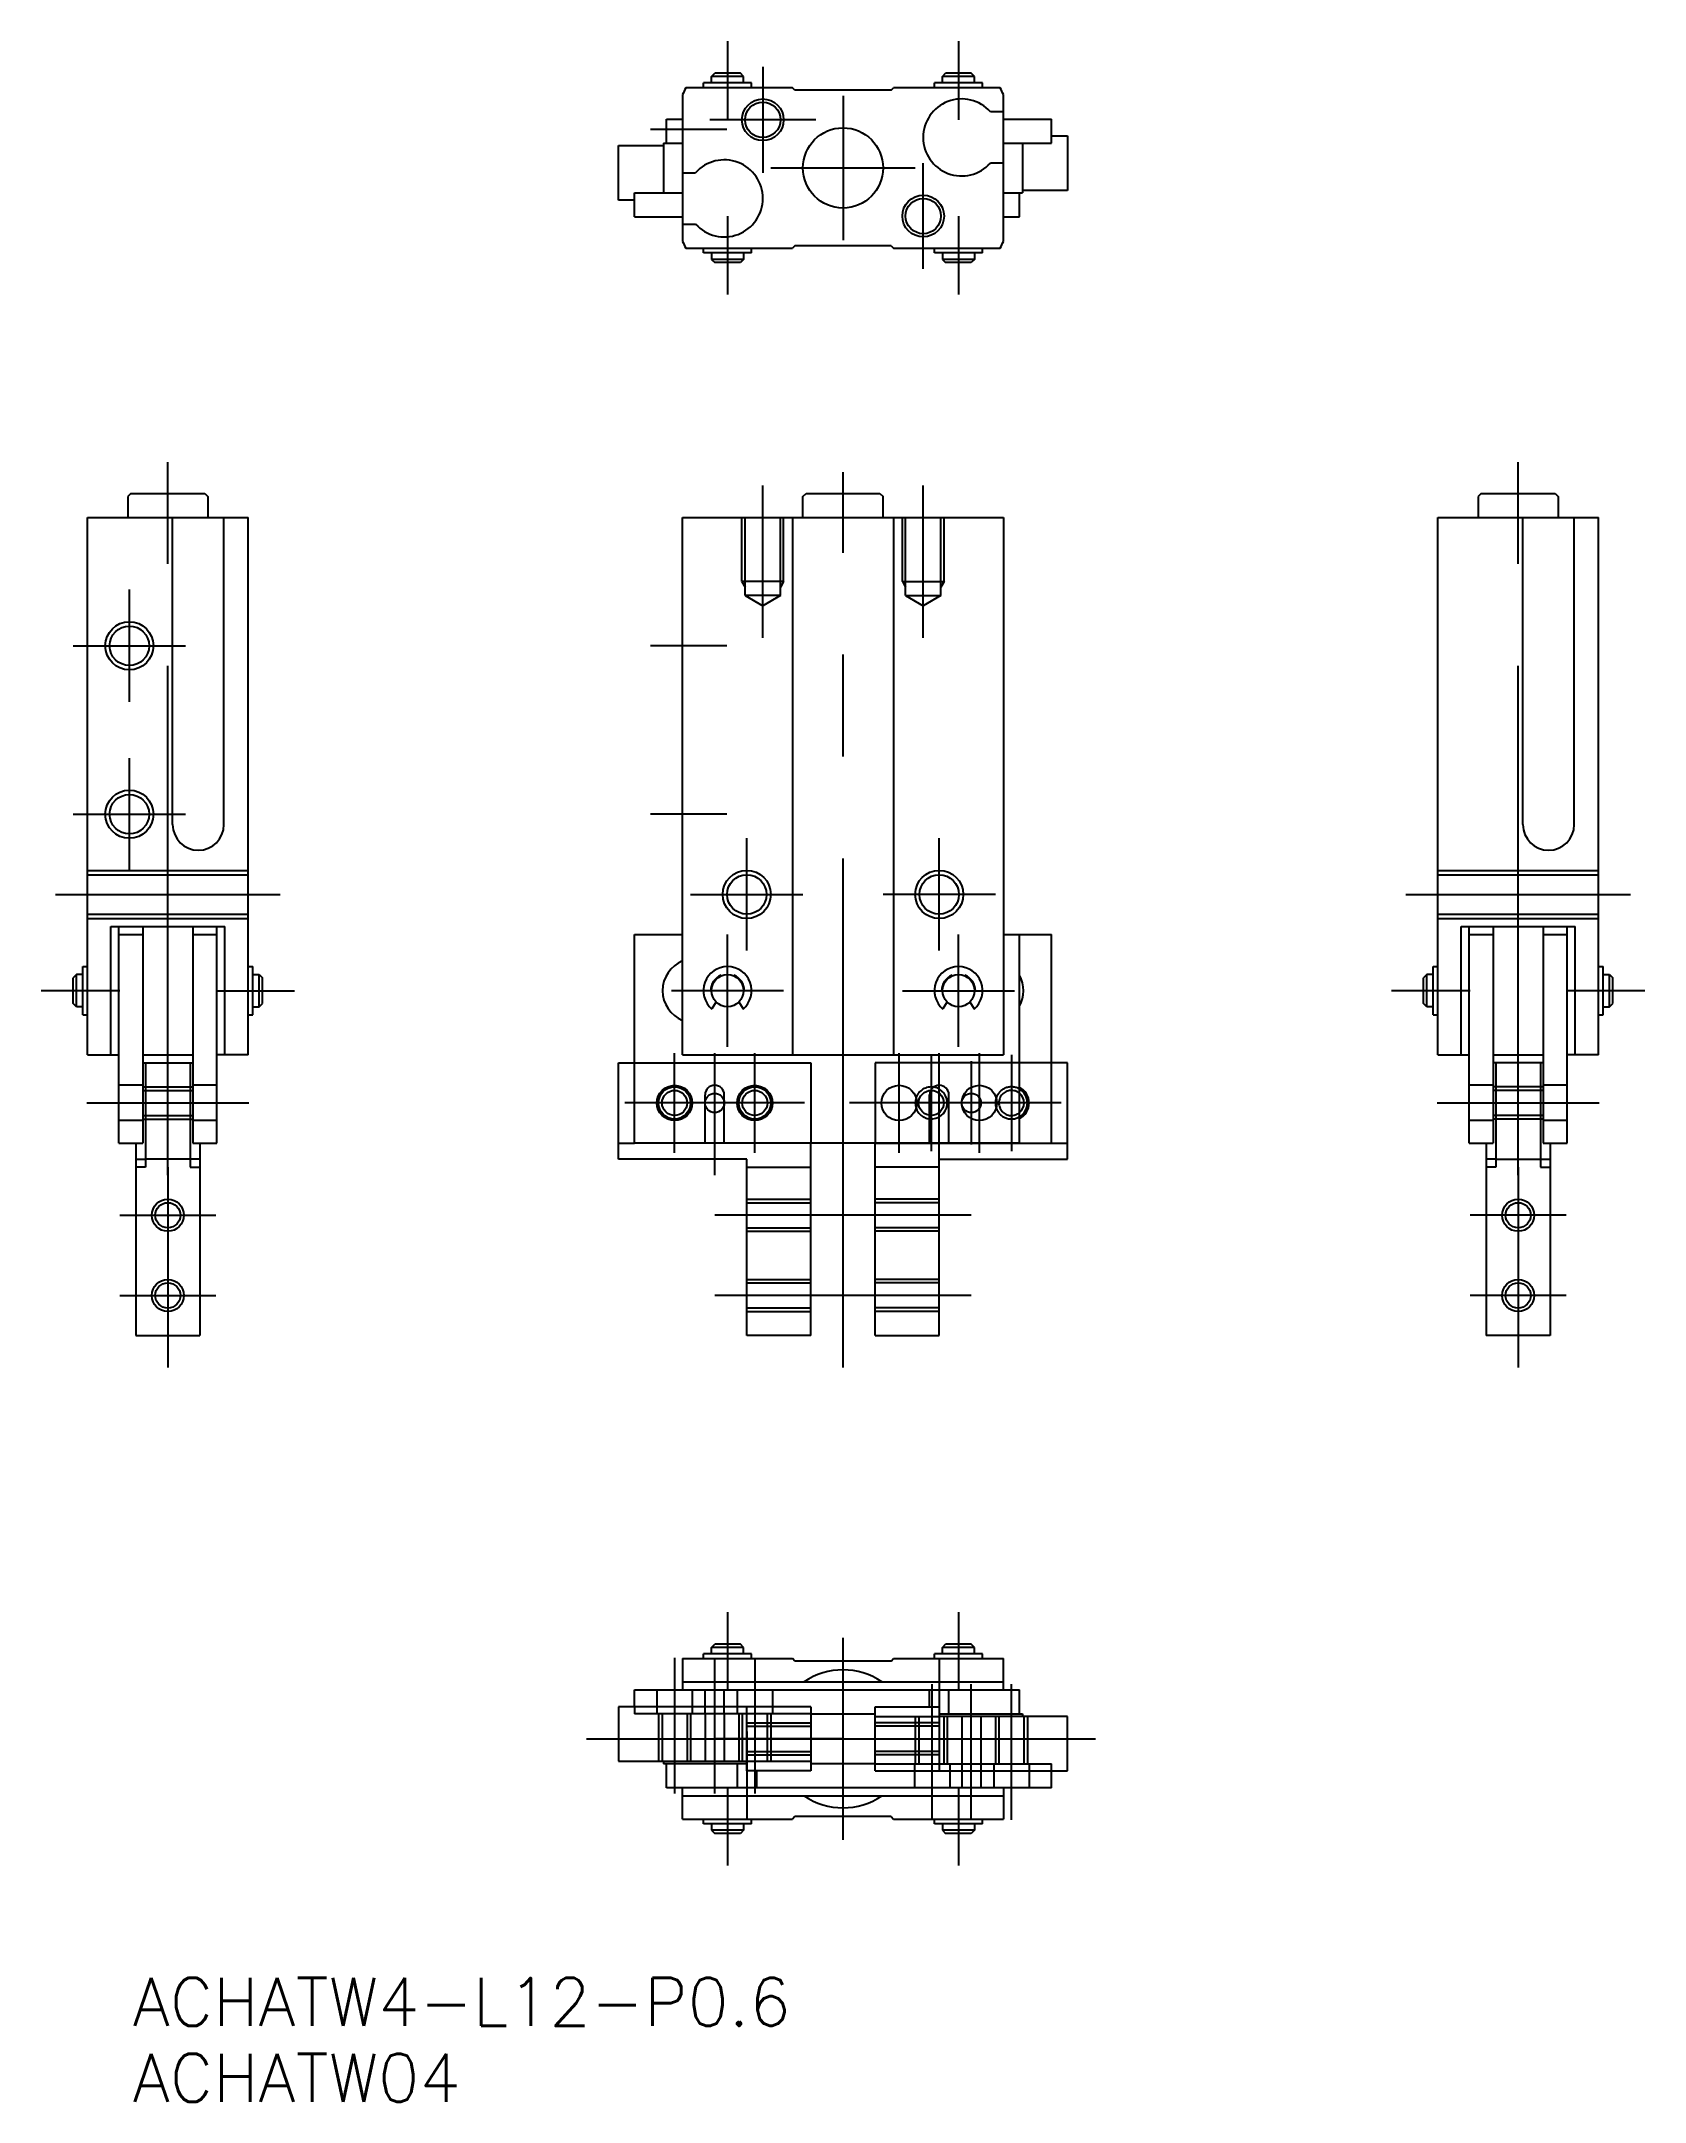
# Model space of a CAD drawing. Extents: x -50 to 50, y -60 to 69.
import ezdxf

# ---------------------------------------------------------------- set-up
doc = ezdxf.new("R2010")
doc.units = 0
doc.linetypes.add('CENTER', pattern=[50.8, 31.75, -6.35, 6.35, -6.35])
doc.linetypes.add('DASHED', pattern=[19.05, 12.7, -6.35])
doc.layers.get('0').update_dxf_attribs({"linetype": 'CONTINUOUS'})
doc.layers.add('CENTER', color=1, linetype='CENTER')
doc.styles.get("Standard").update_dxf_attribs({"font": 'txt.shx', "height": 3, "bigfont": 'bigfont.shx'})

msp = doc.modelspace()

# ---------------------------------------------------------------- linework, layer by layer
at = {"color": 7, "linetype": 'CONTINUOUS'}
for p, q in [((-3.15, 65.79), (-9.8, 65.79)), ((-8.7, 65.79), (-8.7, 66.09)), ((-5.7, 66.09), (-8.7, 66.09)), ((-8.2, 66.49), (-8, 66.69)), ((-6.2, 66.49), (-8.2, 66.49)), ((-8.2, 66.09), (-8.2, 66.49)), ((-6.4, 66.69), (-8, 66.69)), ((-6.2, 66.49), (-6.4, 66.69)), ((-6.2, 66.09), (-6.2, 66.49)), ((-5.7, 65.79), (-5.7, 66.09)), ((-3, 65.64), (-3.15, 65.79)), ((3, 65.64), (-3, 65.64)), ((3, 65.64), (3.15, 65.79)), ((9.8, 65.79), (3.15, 65.79)), ((8.7, 66.09), (5.7, 66.09)), ((5.7, 65.79), (5.7, 66.09)), ((6.2, 66.49), (6.4, 66.69)), ((8.2, 66.49), (6.2, 66.49)), ((6.2, 66.09), (6.2, 66.49)), ((8, 66.69), (6.4, 66.69)), ((8.2, 66.49), (8, 66.69)), ((8.2, 66.09), (8.2, 66.49)), ((8.7, 65.79), (8.7, 66.09)), ((-10, 65.37), (-10, 56.21)), ((10, 64.29), (9.19, 64.29)), ((10, 56.21), (10, 65.37)), ((-11, 63.84), (-10, 63.84)), ((-11, 62.34), (-11, 63.84)), ((10, 63.84), (13, 63.84)), ((13, 62.34), (13, 63.84)), ((-14, 62.19), (-11.2, 62.19)), ((-14, 58.79), (-14, 62.19)), ((-11.2, 62.34), (-11.2, 59.24)), ((-11.2, 62.34), (-10, 62.34)), ((10, 62.34), (13, 62.34)), ((11.2, 62.34), (11.2, 59.24)), ((13, 62.79), (14, 62.79)), ((14, 62.79), (14, 59.39)), ((-10, 60.49), (-9.19, 60.49)), ((10, 61.09), (9.19, 61.09)), ((-13, 59.24), (-10, 59.24)), ((-13, 57.74), (-13, 59.24)), ((10, 59.24), (11.2, 59.24)), ((11, 57.74), (11, 59.24)), ((14, 59.39), (11.2, 59.39)), ((-13, 58.79), (-14, 58.79)), ((-13, 57.74), (-10, 57.74)), ((-10, 57.29), (-9.19, 57.29)), ((10, 57.74), (11, 57.74)), ((-9.8, 55.79), (-3.15, 55.79)), ((-8.7, 55.49), (-8.7, 55.79)), ((-5.7, 55.49), (-8.7, 55.49)), ((-8.2, 55.49), (-8.2, 55.09)), ((-6.2, 55.49), (-6.2, 55.09)), ((-5.7, 55.49), (-5.7, 55.79)), ((-3, 55.94), (-3.15, 55.79)), ((3, 55.94), (-3, 55.94)), ((3, 55.94), (3.15, 55.79)), ((3.15, 55.79), (9.8, 55.79)), ((5.7, 55.49), (5.7, 55.79)), ((8.7, 55.49), (5.7, 55.49)), ((6.2, 55.49), (6.2, 55.09)), ((8.2, 55.49), (8.2, 55.09)), ((8.7, 55.49), (8.7, 55.79)), ((-6.2, 55.09), (-8.2, 55.09)), ((-8.2, 55.09), (-8, 54.89)), ((-6.4, 54.89), (-8, 54.89)), ((-6.2, 55.09), (-6.4, 54.89)), ((8.2, 55.09), (6.2, 55.09)), ((6.2, 55.09), (6.4, 54.89)), ((8, 54.89), (6.4, 54.89)), ((8.2, 55.09), (8, 54.89)), ((-44.39, 40.5), (-44.59, 40.3)), ((-44.59, 40.3), (-44.59, 39)), ((-44.39, 40.5), (-39.79, 40.5)), ((-39.79, 40.5), (-39.59, 40.3)), ((-39.59, 40.3), (-39.59, 39)), ((-2.5, 40.3), (-2.3, 40.5)), ((-2.5, 39), (-2.5, 40.3)), ((-2.3, 40.5), (2.3, 40.5)), ((2.3, 40.5), (2.5, 40.3)), ((2.5, 39), (2.5, 40.3)), ((39.79, 40.5), (39.59, 40.3)), ((39.59, 40.3), (39.59, 39)), ((39.79, 40.5), (44.39, 40.5)), ((44.39, 40.5), (44.59, 40.3)), ((44.59, 40.3), (44.59, 39)), ((-47.09, 5.5), (-47.09, 39)), ((-47.09, 39), (-37.09, 39)), ((-41.79, 19.85), (-41.79, 39)), ((-38.59, 19.85), (-38.59, 39)), ((-37.09, 5.5), (-37.09, 39)), ((-10, 5.5), (-10, 39)), ((-10, 39), (10, 39)), ((-3.15, 39), (-3.15, 5.5)), ((3.15, 39), (3.15, 5.5)), ((10, 39), (10, 5.5)), ((37.09, 5.5), (37.09, 39)), ((37.09, 39), (47.09, 39)), ((42.39, 19.85), (42.39, 39)), ((45.59, 19.85), (45.59, 39)), ((47.09, 5.5), (47.09, 39)), ((-45.64, 13.5), (-38.54, 13.5)), ((-45.64, 5.5), (-45.64, 13.5)), ((-45.14, 0), (-45.14, 13.5)), ((-45.14, 13), (-43.64, 13)), ((-43.64, 13.5), (-43.64, 0)), ((-40.54, 13.5), (-40.54, 0)), ((-40.54, 13), (-39.04, 13)), ((-39.04, 0), (-39.04, 13.5)), ((-38.54, 5.5), (-38.54, 13.5)), ((-13, 0), (-13, 13)), ((-13, 13), (-10, 13)), ((10, 13), (13, 13)), ((11, 0), (11, 13)), ((13, 0), (13, 13)), ((38.54, 5.5), (38.54, 13.5)), ((38.54, 13.5), (45.64, 13.5)), ((39.04, 0), (39.04, 13.5)), ((39.04, 13), (40.54, 13)), ((40.54, 13.5), (40.54, 0)), ((43.64, 13.5), (43.64, 0)), ((43.64, 13), (45.14, 13)), ((45.14, 0), (45.14, 13.5)), ((45.64, 5.5), (45.64, 13.5)), ((-47.79, 10.5), (-47.99, 10.3)), ((-47.99, 8.7), (-47.99, 10.3)), ((-47.79, 8.5), (-47.79, 10.5)), ((-47.39, 10.5), (-47.79, 10.5)), ((-47.39, 11), (-47.09, 11)), ((-47.39, 8), (-47.39, 11)), ((-37.09, 11), (-36.79, 11)), ((-36.79, 8), (-36.79, 11)), ((-36.79, 10.5), (-36.39, 10.5)), ((-36.39, 8.5), (-36.39, 10.5)), ((-36.39, 10.5), (-36.19, 10.3)), ((-36.19, 8.7), (-36.19, 10.3)), ((-7.6, 10.47), (-7.58, 10.42)), ((-6.8, 10.47), (-6.82, 10.42)), ((6.8, 10.47), (6.82, 10.42)), ((7.6, 10.47), (7.58, 10.42)), ((36.39, 10.5), (36.19, 10.3)), ((36.19, 8.7), (36.19, 10.3)), ((36.79, 10.5), (36.39, 10.5)), ((36.39, 8.5), (36.39, 10.5)), ((36.79, 8), (36.79, 11)), ((36.79, 11), (37.09, 11)), ((47.09, 11), (47.39, 11)), ((47.39, 8), (47.39, 11)), ((47.39, 10.5), (47.79, 10.5)), ((47.79, 10.5), (47.99, 10.3)), ((47.79, 8.5), (47.79, 10.5)), ((47.99, 8.7), (47.99, 10.3)), ((-8.2, 9.5), (-8.25, 9.5)), ((-6.2, 9.5), (-6.15, 9.5)), ((6.2, 9.5), (6.15, 9.5)), ((8.2, 9.5), (8.25, 9.5)), ((-47.79, 8.5), (-47.99, 8.7)), ((-47.39, 8.5), (-47.79, 8.5)), ((-47.39, 8), (-47.09, 8)), ((-37.09, 8), (-36.79, 8)), ((-36.79, 8.5), (-36.39, 8.5)), ((-36.39, 8.5), (-36.19, 8.7)), ((-7.91, 8.8), (-8.17, 8.36)), ((-6.49, 8.8), (-6.23, 8.36)), ((6.49, 8.8), (6.23, 8.36)), ((7.91, 8.8), (8.17, 8.36)), ((36.39, 8.5), (36.19, 8.7)), ((36.79, 8.5), (36.39, 8.5)), ((36.79, 8), (37.09, 8)), ((47.09, 8), (47.39, 8)), ((47.39, 8.5), (47.79, 8.5)), ((47.79, 8.5), (47.99, 8.7)), ((-47.09, 5.5), (-45.14, 5.5)), ((-43.64, 5.5), (-40.54, 5.5)), ((-37.09, 5.5), (-39.04, 5.5)), ((-10, 5.5), (10, 5.5)), ((37.09, 5.5), (39.04, 5.5)), ((40.54, 5.5), (43.64, 5.5)), ((47.09, 5.5), (45.14, 5.5)), ((-43.64, 5), (-40.54, 5)), ((-43.49, 5), (-43.49, -1.5)), ((-14, -1), (-14, 5)), ((-14, 5), (-13, 5)), ((14, 5), (13, 5)), ((14, -1), (14, 5)), ((43.64, 5), (40.54, 5)), ((40.69, 5), (40.69, -1.5)), ((-8.6, 0), (-8.6, 3)), ((-7.4, 0), (-7.4, 3)), ((5.4, 0), (5.4, 3)), ((6.6, 0), (6.6, 3)), ((-45.14, 0), (-43.64, 0)), ((-44.09, 0), (-44.09, -12)), ((-40.54, 0), (-39.04, 0)), ((11, 0), (-13, 0)), ((-2, -12), (-2, 0)), ((2, -12), (2, 0)), ((-40.09, -1), (-43.49, -1)), ((-40.09, 0), (-40.09, -12)), ((-14, 0), (-13, 0)), ((-6, -1), (-14, -1)), ((-6, -12), (-6, -1)), ((6, -1), (14, -1)), ((6, -12), (6, -1)), ((11, 0), (13, 0)), ((39.04, 0), (40.54, 0)), ((40.09, 0), (40.09, -12)), ((40.69, -1), (44.09, -1)), ((43.64, 0), (45.14, 0)), ((44.09, 0), (44.09, -12)), ((-43.49, -1.5), (-44.09, -1.5)), ((6, -1.5), (2, -1.5)), ((40.69, -1.5), (40.09, -1.5)), ((-44.09, -12), (-40.09, -12)), ((-2, -12), (-6, -12)), ((2, -12), (6, -12)), ((44.09, -12), (40.09, -12)), ((-8.7, -32.14), (-8.7, -31.84)), ((-5.7, -31.84), (-8.7, -31.84)), ((-8.2, -31.44), (-8, -31.24)), ((-6.2, -31.44), (-8.2, -31.44)), ((-8.2, -31.84), (-8.2, -31.44)), ((-6.4, -31.24), (-8, -31.24)), ((-6.2, -31.44), (-6.4, -31.24)), ((-6.2, -31.84), (-6.2, -31.44)), ((-5.7, -32.14), (-5.7, -31.84)), ((8.7, -31.84), (5.7, -31.84)), ((5.7, -32.14), (5.7, -31.84)), ((6.2, -31.44), (6.4, -31.24)), ((8.2, -31.44), (6.2, -31.44)), ((6.2, -31.84), (6.2, -31.44)), ((8, -31.24), (6.4, -31.24)), ((8.2, -31.44), (8, -31.24)), ((8.2, -31.84), (8.2, -31.44)), ((8.7, -32.14), (8.7, -31.84)), ((-10, -32.14), (-3.15, -32.14)), ((-10, -32.14), (-10, -34.09)), ((-3, -32.29), (-3.15, -32.14)), ((3, -32.29), (-3, -32.29)), ((3, -32.29), (3.15, -32.14)), ((3.15, -32.14), (10, -32.14)), ((10, -34.09), (10, -32.14)), ((-13, -34.09), (11, -34.09)), ((-13, -35.14), (-13, -34.09)), ((-10, -33.59), (10, -33.59)), ((-8.6, -35.14), (-8.6, -34.09)), ((-7.4, -35.14), (-7.4, -34.09)), ((5.4, -35.14), (5.4, -34.09)), ((6.6, -35.59), (6.6, -34.09)), ((11, -35.59), (11, -34.09)), ((-14, -35.14), (-14, -38.54)), ((-2, -35.14), (-14, -35.14)), ((-6, -39.14), (-6, -35.14)), ((-2, -35.14), (-2, -39.14)), ((-2, -35.59), (2, -35.59)), ((2, -39.14), (2, -35.14)), ((2, -35.14), (6, -35.14)), ((6, -35.14), (6, -39.14)), ((6, -35.59), (11.2, -35.59)), ((14, -35.74), (6, -35.74)), ((11.2, -35.59), (11.2, -35.74)), ((14, -39.14), (14, -35.74)), ((-14, -38.54), (-6, -38.54)), ((-11.2, -38.54), (-11.2, -38.69)), ((-6, -38.69), (-11.2, -38.69)), ((-11, -40.19), (-11, -38.69)), ((-6.6, -38.69), (-6.6, -40.19)), ((-2, -39.14), (-6, -39.14)), ((-5.4, -39.14), (-5.4, -40.19)), ((2, -38.69), (-2, -38.69)), ((2, -39.14), (14, -39.14)), ((7.4, -39.14), (7.4, -40.19)), ((8.6, -39.14), (8.6, -40.19)), ((13, -40.19), (13, -39.14)), ((13, -40.19), (-11, -40.19)), ((-10, -42.14), (-10, -40.19)), ((-10, -40.69), (10, -40.69)), ((10, -40.19), (10, -42.14)), ((-10, -42.14), (-3.15, -42.14)), ((-8.7, -42.44), (-8.7, -42.14)), ((-5.7, -42.44), (-5.7, -42.14)), ((-3, -41.99), (-3.15, -42.14)), ((3, -41.99), (-3, -41.99)), ((3, -41.99), (3.15, -42.14)), ((3.15, -42.14), (10, -42.14)), ((5.7, -42.44), (5.7, -42.14)), ((8.7, -42.44), (8.7, -42.14)), ((-5.7, -42.44), (-8.7, -42.44)), ((-8.2, -42.44), (-8.2, -42.84)), ((-6.2, -42.84), (-8.2, -42.84)), ((-8.2, -42.84), (-8, -43.04)), ((-6.4, -43.04), (-8, -43.04)), ((-6.2, -42.84), (-6.4, -43.04)), ((-6.2, -42.44), (-6.2, -42.84)), ((8.7, -42.44), (5.7, -42.44)), ((6.2, -42.44), (6.2, -42.84)), ((8.2, -42.84), (6.2, -42.84)), ((6.2, -42.84), (6.4, -43.04)), ((8, -43.04), (6.4, -43.04)), ((8.2, -42.84), (8, -43.04)), ((8.2, -42.44), (8.2, -42.84))]:
    msp.add_line(p, q, dxfattribs=at)
at = {"color": 3, "linetype": 'DASHED'}
for p, q in [((-6.3, 35), (-6.3, 39)), ((-6.1, 34.13), (-6.1, 39)), ((-3.9, 34.13), (-3.9, 39)), ((-3.7, 35), (-3.7, 39)), ((3.7, 35), (3.7, 39)), ((3.9, 34.13), (3.9, 39)), ((6.1, 34.13), (6.1, 39)), ((6.3, 35), (6.3, 39)), ((-3.7, 35), (-6.3, 35)), ((-6.3, 35), (-6.1, 34.65)), ((-3.7, 35), (-3.9, 34.65)), ((3.7, 35), (6.3, 35)), ((3.7, 35), (3.9, 34.65)), ((6.3, 35), (6.1, 34.65)), ((-3.9, 34.13), (-6.1, 34.13)), ((-6.1, 34.13), (-5, 33.5)), ((-3.9, 34.13), (-5, 33.5)), ((3.9, 34.13), (5, 33.5)), ((3.9, 34.13), (6.1, 34.13)), ((6.1, 34.13), (5, 33.5)), ((-47.09, 17), (-37.09, 17)), ((-47.09, 16.73), (-37.09, 16.73)), ((37.09, 17), (47.09, 17)), ((37.09, 16.73), (47.09, 16.73)), ((-47.09, 14.27), (-37.09, 14.27)), ((37.09, 14.27), (47.09, 14.27)), ((-47.09, 14), (-37.09, 14)), ((37.09, 14), (47.09, 14)), ((-40.69, 5), (-40.69, -1.5)), ((-13, 5), (-2, 5)), ((-2, 5), (-2, 0)), ((13, 5), (2, 5)), ((2, 5), (2, 0)), ((43.49, 5), (43.49, -1.5)), ((-43.64, 3.6), (-45.14, 3.6)), ((-43.64, 3.5), (-40.54, 3.5)), ((-43.64, 3.28), (-40.54, 3.28)), ((-39.04, 3.6), (-40.54, 3.6)), ((40.54, 3.6), (39.04, 3.6)), ((43.64, 3.5), (40.54, 3.5)), ((43.64, 3.28), (40.54, 3.28)), ((45.14, 3.6), (43.64, 3.6)), ((-43.64, 1.4), (-45.14, 1.4)), ((-43.64, 1.72), (-40.54, 1.72)), ((-43.64, 1.5), (-40.54, 1.5)), ((-39.04, 1.4), (-40.54, 1.4)), ((40.54, 1.4), (39.04, 1.4)), ((43.64, 1.72), (40.54, 1.72)), ((43.64, 1.5), (40.54, 1.5)), ((45.14, 1.4), (43.64, 1.4)), ((-44.09, -1), (-43.49, -1)), ((-2, 0), (-13, 0)), ((2, 0), (14, 0)), ((40.69, -1), (40.09, -1)), ((-40.69, -1.5), (-40.09, -1.5)), ((-6, -1.5), (-2, -1.5)), ((43.49, -1.5), (44.09, -1.5)), ((-6, -3.5), (-2, -3.5)), ((-6, -3.72), (-2, -3.72)), ((6, -3.5), (2, -3.5)), ((6, -3.72), (2, -3.72)), ((-6, -5.28), (-2, -5.28)), ((-6, -5.5), (-2, -5.5)), ((6, -5.28), (2, -5.28)), ((6, -5.5), (2, -5.5)), ((-6, -8.5), (-2, -8.5)), ((-6, -8.72), (-2, -8.72)), ((6, -8.5), (2, -8.5)), ((6, -8.72), (2, -8.72)), ((-6, -10.28), (-2, -10.28)), ((-6, -10.5), (-2, -10.5)), ((6, -10.28), (2, -10.28)), ((6, -10.5), (2, -10.5)), ((-11.6, -34.09), (-11.6, -35.59)), ((-9.4, -34.09), (-9.4, -35.59)), ((-6.6, -34.09), (-6.6, -35.59)), ((-4.4, -34.09), (-4.4, -35.59)), ((-13, -35.14), (-13, -35.59)), ((-2, -35.59), (-13, -35.59)), ((-11.5, -35.59), (-11.5, -38.54)), ((-11.28, -35.59), (-11.28, -38.54)), ((-9.72, -35.59), (-9.72, -38.54)), ((-9.5, -35.59), (-9.5, -38.54)), ((-8.6, -35.59), (-8.6, -35.14)), ((-8.6, -35.59), (-8.6, -38.54)), ((-7.4, -35.59), (-7.4, -35.14)), ((-7.4, -35.59), (-7.4, -38.54)), ((-6.5, -35.59), (-6.5, -38.54)), ((-6.28, -35.59), (-6.28, -38.54)), ((-4.72, -35.59), (-4.72, -38.54)), ((-4.5, -35.59), (-4.5, -38.54)), ((2, -35.74), (6, -35.74)), ((4.5, -35.74), (4.5, -38.69)), ((4.72, -35.74), (4.72, -38.69)), ((6.28, -35.74), (6.28, -38.69)), ((6.5, -35.74), (6.5, -38.69)), ((7.4, -35.74), (7.4, -38.69)), ((8.6, -35.74), (8.6, -38.69)), ((9.5, -35.74), (9.5, -38.69)), ((9.72, -35.74), (9.72, -38.69)), ((11.28, -35.74), (11.28, -38.69)), ((11.5, -35.74), (11.5, -38.69)), ((-6, -36.14), (-2, -36.14)), ((-6, -36.36), (-2, -36.36)), ((6, -36.14), (2, -36.14)), ((6, -36.36), (2, -36.36)), ((-6, -37.92), (-2, -37.92)), ((-6, -38.14), (-2, -38.14)), ((6, -37.92), (2, -37.92)), ((6, -38.14), (2, -38.14)), ((-6, -38.54), (-2, -38.54)), ((2, -38.69), (13, -38.69)), ((4.45, -38.69), (4.45, -40.19)), ((6.65, -38.69), (6.65, -40.19)), ((7.4, -38.69), (7.4, -39.14)), ((8.6, -38.69), (8.6, -39.14)), ((9.4, -38.69), (9.4, -40.19)), ((11.6, -38.69), (11.6, -40.19)), ((13, -39.14), (13, -38.69))]:
    msp.add_line(p, q, dxfattribs=at)
at = {"color": 3, "linetype": 'CONTINUOUS'}
for centre, radius in [((-5, 63.79), 1.3), ((5, 57.79), 1.3), ((-44.49, 31), 1.5), ((-44.49, 20.5), 1.5), ((-6, 15.5), 1.5), ((6, 15.5), 1.5), ((-10.5, 2.5), 1), ((-5.5, 2.5), 1), ((-42.09, -4.5), 1), ((42.09, -4.5), 1), ((-42.09, -9.5), 1), ((42.09, -9.5), 1)]:
    msp.add_circle(centre, radius, dxfattribs=at)
at = {"color": 7, "linetype": 'CONTINUOUS'}
for centre, radius in [((-5, 63.79), 1.1), ((0, 60.79), 2.5), ((5, 57.79), 1.1), ((-44.49, 31), 1.23), ((-44.49, 20.5), 1.23), ((-6, 15.5), 1.23), ((6, 15.5), 1.23), ((-7.2, 9.5), 1), ((7.2, 9.5), 1), ((-10.5, 2.5), 1.1), ((-10.5, 2.5), 0.783), ((-8, 2.5), 0.6), ((-5.5, 2.5), 1.1), ((-5.5, 2.5), 0.783), ((3.5, 2.5), 1.1), ((5.5, 2.5), 0.783), ((8.5, 2.5), 1.1), ((8, 2.5), 0.6), ((-42.09, -4.5), 0.783), ((42.09, -4.5), 0.783), ((-42.09, -9.5), 0.783), ((42.09, -9.5), 0.783)]:
    msp.add_circle(centre, radius, dxfattribs=at)
for centre, radius, start, end in [((0, 60.79), 11, 152.9643, 155.38), ((0, 60.79), 11, 24.62, 27.0357), ((7.4, 62.69), 2.4, 41.8103, 318.1897), ((-7.4, 58.89), 2.4, 221.8103, 138.1897), ((0, 60.79), 11, 204.62, 207.0357), ((0, 60.79), 11, 332.9643, 335.38), ((-40.19, 19.85), 1.6, 180, 360), ((43.99, 19.85), 1.6, 180, 360), ((-9.25, 9.5), 2, 112.0243, 247.9757), ((-7.2, 9.5), 1.5, 310.2603, 229.7397), ((-7.2, 9.5), 1.05, 112.3927, 180), ((-7.2, 9.5), 1.05, 0, 67.6073), ((7.2, 9.5), 1.5, 310.2603, 229.7397), ((7.2, 9.5), 1.05, 112.3927, 180), ((7.2, 9.5), 1.05, 0, 67.6073), ((9.25, 9.5), 2, 331.045, 28.955), ((-8, 3), 0.6, 0, 180), ((6, 3), 0.6, 0, 180), ((10.5, 2.5), 1.1, 297.0357, 62.9643), ((10.5, 2.5), 0.784, 309.6549, 50.3451), ((0, -37.14), 4.3, 55.6475, 124.3525), ((0, -37.14), 2.5, 141.6839, 143.1301), ((0, -37.14), 2.5, 36.8699, 38.3161), ((0, -37.14), 2.5, 216.8699, 218.3161), ((0, -37.14), 2.5, 321.6839, 323.1301), ((0, -37.14), 4.3, 235.6475, 304.3525)]:
    msp.add_arc(centre, radius, start, end, dxfattribs=at)
at = {"color": 3, "linetype": 'CONTINUOUS'}
for centre, start, end in [((5.5, 2.5), 161.3518, 198.6482), ((5.5, 2.5), 264.2608, 81.2832), ((10.5, 2.5), 161.3518, 198.6482), ((10.5, 2.5), 300, 60)]:
    msp.add_arc(centre, 1, start, end, dxfattribs=at)
at = {"color": 3, "linetype": 'DASHED'}
for centre, radius, start, end in [((5.5, 2.5), 1, 81.2832, 161.3518), ((10.5, 2.5), 1, 60, 161.3518), ((10.5, 2.5), 0.783, 50.3451, 309.6549), ((5.5, 2.5), 1, 198.6482, 264.2608), ((10.5, 2.5), 1, 198.6482, 300)]:
    msp.add_arc(centre, radius, start, end, dxfattribs=at)
at = {"layer": 'CENTER', "color": 1, "linetype": 'CENTER'}
for p, q in [((-7.2, 68.69), (-7.2, 63.79)), ((7.2, 68.69), (7.2, 63.79)), ((-5, 67.09), (-5, 60.49)), ((0, 65.29), (0, 56.29)), ((-7.25, 63.19), (-12, 63.19)), ((-1.7, 63.79), (-8.3, 63.79)), ((-3.09, 63.79), (-6.81, 63.79)), ((-4.5, 60.79), (4.5, 60.79)), ((5, 54.49), (5, 61.09)), ((-7.2, 57.79), (-7.2, 52.89)), ((7.2, 57.79), (7.2, 52.89)), ((-42.09, -2), (-42.09, 42.5)), ((42.09, -2), (42.09, 42.5)), ((0, -14), (0, 41.82)), ((-5, 31.5), (-5, 41)), ((5, 31.5), (5, 41)), ((-44.49, 27.5), (-44.49, 34.5)), ((-47.99, 31), (-40.99, 31)), ((-7.25, 31), (-12, 31)), ((-44.49, 17), (-44.49, 24)), ((-47.99, 20.5), (-40.99, 20.5)), ((-7.25, 20.5), (-12, 20.5)), ((-6, 12), (-6, 19)), ((6, 12), (6, 19)), ((-49.09, 15.5), (-35.09, 15.5)), ((-9.5, 15.5), (-2.5, 15.5)), ((9.5, 15.5), (2.5, 15.5)), ((35.09, 15.5), (49.09, 15.5)), ((-7.2, 6), (-7.2, 13)), ((7.2, 6), (7.2, 13)), ((-45.09, 9.5), (-49.99, 9.5)), ((-39.09, 9.5), (-34.19, 9.5)), ((-3.7, 9.5), (-10.7, 9.5)), ((3.7, 9.5), (10.7, 9.5)), ((39.09, 9.5), (34.19, 9.5)), ((49.99, 9.5), (45.09, 9.5)), ((-10.5, -0.6), (-10.5, 5.6)), ((-8, -2), (-8, 5.6)), ((-5.5, -0.6), (-5.5, 5.6)), ((3.5, -0.6), (3.5, 5.6)), ((5.5, 5.5), (5.5, -0.5)), ((6, -2), (6, 5.6)), ((8.5, -0.6), (8.5, 5.6)), ((10.5, 5.5), (10.5, -0.5)), ((8, 5.1), (8, -0.1)), ((-47.14, 2.5), (-37.04, 2.5)), ((-2.4, 2.5), (-13.6, 2.5)), ((13.6, 2.5), (0.4, 2.5)), ((37.04, 2.5), (47.14, 2.5)), ((-42.09, -1.5), (-42.09, -14)), ((42.09, -1.5), (42.09, -14)), ((-45.09, -4.5), (-39.09, -4.5)), ((8, -4.5), (-8, -4.5)), ((45.09, -4.5), (39.09, -4.5)), ((-45.09, -9.5), (-39.09, -9.5)), ((8, -9.5), (-8, -9.5)), ((45.09, -9.5), (39.09, -9.5)), ((-7.2, -29.24), (-7.2, -34.14)), ((7.2, -29.24), (7.2, -34.14)), ((-10.5, -32.09), (-10.5, -40.54)), ((-8, -40.54), (-8, -32.09)), ((-5.5, -32.09), (-5.5, -40.54)), ((0, -43.44), (0, -30.84)), ((6, -32.09), (6, -37.59)), ((5.55, -42.19), (5.55, -33.74)), ((8, -42.19), (8, -33.74)), ((10.5, -42.19), (10.5, -33.74)), ((-16, -37.14), (16, -37.14)), ((0, -37.14), (-8, -37.14)), ((-6, -36.69), (-6, -42.19)), ((0, -37.14), (8, -37.14)), ((-7.2, -40.14), (-7.2, -45.04)), ((7.2, -40.14), (7.2, -45.04))]:
    msp.add_line(p, q, dxfattribs=at)

# ---------------------------------------------------------------- texts
at = {"color": 7, "linetype": 'CONTINUOUS'}
for s, p in [('ACHATW4-L12-P0.6', (-44.28, -55.04)), ('ACHATW04', (-44.28, -59.77))]:
    msp.add_text(s, height=3, dxfattribs=at).set_placement(p)

doc.saveas('drawing.dxf')
